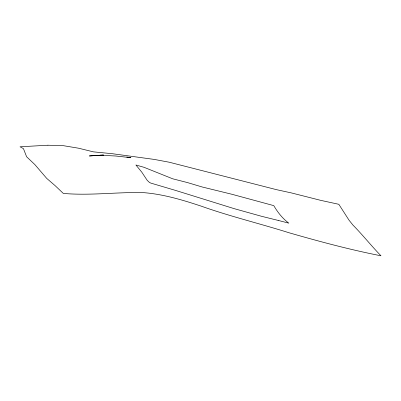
<?xml version="1.0" encoding="UTF-8"?>
<svg xmlns="http://www.w3.org/2000/svg" width="401" height="401" viewBox="0 0 401 401"><rect width="100%" height="100%" fill="white"/><g stroke="black" fill="none" stroke-linecap="round" stroke-linejoin="round"><path stroke-width="0.6" d="M103.553 155.022L89.363 155.949L103.408 155.042M100.175 155.222L115.643 156.004L130.911 157.683L126.681 156.991M47.94 145.217L20.05 146.791L23.433 148.621L26.601 156.741L34.837 164.56L46.711 178.39L55.077 185.608L63.313 193.427C89.448 195.688 115.583 192.209 141.738 192.51C162.169 193.848 181.904 199.733 201.237 206.149C230.084 216.425 259.913 223.563 289.101 232.78C319.442 241.502 349.953 249.718 380.95 255.783C371.306 245.803 362.664 234.936 352.925 225.056L349.03 220.184L338.83 204.299L320.89 200.395L291.291 192.896L276.379 189.638L169.272 162.23L154.26 159.418L112.365 153.718L93.383 151.849L78.556 148.21L63.478 145.698L47.94 145.217M278.429 220.48L261.472 216.274L234.159 208.645L175.683 190.455L150.826 183.097L149.448 182.455L147.182 180.305L141.779 172.154L135.914 165.001L144.004 167.302L172.706 178.801L187.498 182.585L202.154 186.976L231.803 194.244L273.793 205.633C277.708 212.36 282.535 218.53 288.83 223.141L278.429 220.48"/></g></svg>
